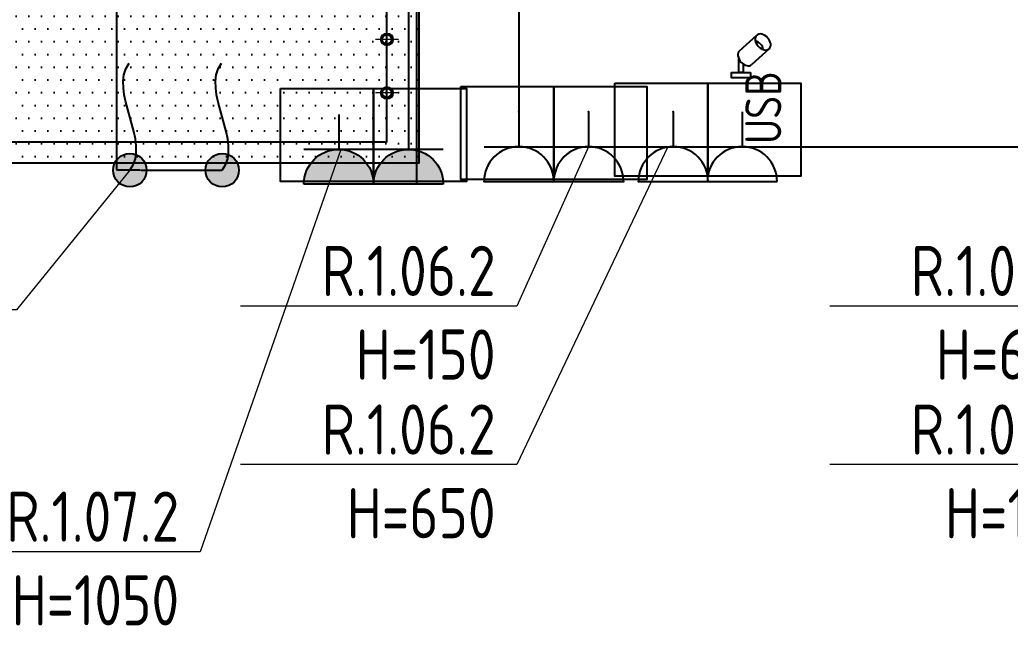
# Model space of a CAD drawing. Header units: millimetres. Extents: x -319117 to 390055, y -324103 to 270462.
# Drawn here: x 11420 to 15121, y 4285 to 6606 of the extents above; entities that cross this region are included whole.
import ezdxf
from ezdxf import colors
from ezdxf.entities.mleader import LeaderData, LeaderLine
from ezdxf.math import Vec2, Vec3

# ---------------------------------------------------------------- set-up
doc = ezdxf.new("R2010")
doc.units = ezdxf.units.MM
doc.linetypes.add('JIS_02_0.7', pattern=[1.35, 0.75, -0.6])
doc.layers.add('0_UNC_2 Розетки. Оборудование', color=7, linetype='Continuous', true_color=0x991b1e)
doc.layers.add('0_UNC_3 Свет. Оборудование', color=7, linetype='Continuous', true_color=0x991b1e)
for name, color, linetype in [('0_UNC_2 Розетки. Трассы', 10, 'Continuous'), ('0_UNC_3 Свет. Трассы', 1, 'Continuous'), ('0_UNC_4 LED. Лента', 6, 'зигзаг'), ('0_UNC_7 ТП. Оборудование', 1, 'Continuous')]:
    doc.layers.add(name, color=color, linetype=linetype)
doc.layers.add('light', color=7, linetype='Continuous', lineweight=25, true_color=0x8710d1)
doc.styles.add('Unecom', font='GOST2304A.ttf', dxfattribs={"height": 2.5})
doc.styles.add('Unecom 2', font='GOST2304A.ttf', dxfattribs={"height": 2})
doc.linetypes.add('зигзаг', pattern='A,0.00254,-5.08,[131,ltypeshp.shx,S=5.08,R=0,X=-5.08,Y=0],-10.16,[131,ltypeshp.shx,S=5.08,R=180,X=5.08,Y=0],-5.08', length=20.32254)

# ---------------------------------------------------------------- blocks, each defined once
blk = doc.blocks.new('влагозащитный встраиваемый CENTERSVET')
at = {"lineweight": 15}
h = blk.add_hatch(color=0, dxfattribs=at)
edge = h.paths.add_edge_path()
edge.add_line((0, 23.64483897085302), (0, 16.0046655817423))
edge.add_arc((0, 0), 16.00466558167708, 90.00000000005937, 180)
edge.add_line((-16.0046655817423, 0), (-23.64483897085302, 0))
edge.add_arc((-0.01351623237133026, 0.01351623237133026), 23.63132660375734, 89.96722896142279, 180.032771038557, ccw=False)
h = blk.add_hatch(color=0, dxfattribs=at)
edge = h.paths.add_edge_path()
edge.add_line((-23.64483897085302, 0), (-16.0046655817423, 0))
edge.add_arc((0, 0), 16.00466558167708, 180, 269.9999999999407)
edge.add_line((0, -16.0046655817423), (0, -23.64483897085302))
edge.add_arc((-0.0135162326041609, -0.0135162326041609), 23.63132660373249, 179.9672289613626, 270.0327710386374, ccw=False)
h = blk.add_hatch(color=0, dxfattribs=at)
edge = h.paths.add_edge_path()
edge.add_line((23.64483897085302, 0), (16.0046655817423, 0))
edge.add_arc((0, 0), 16.00466558167708, 360, 450)
edge.add_line((0, 16.0046655817423), (0, 23.64483897085302))
edge.add_arc((0.01351623237133026, 0.0135162326041609), 23.63132660373249, -0.03277103863752018, 90.03277103863752, ccw=False)
h = blk.add_hatch(color=0, dxfattribs=at)
edge = h.paths.add_edge_path()
edge.add_line((0, -23.64483897085302), (0, -16.0046655817423))
edge.add_arc((0, 0), 16.00466558167708, 270, 360)
edge.add_line((16.0046655817423, 0), (23.64483897085302, 0))
edge.add_arc((0.01351623237133026, -0.0135162326041609), 23.63132660376149, 269.96722896143297, 360.032771038557, ccw=False)
at = {"color": 0, "lineweight": 15}
for p, q in [((0, -42.56071014748886), (0, 42.56071014725603)), ((42.56071014748886, 0), (-42.56071014748886, 0))]:
    blk.add_line(p, q, dxfattribs=at)
for radius in [23.64483897080466, 16.00466558167075]:
    blk.add_circle((0, 0), radius, dxfattribs=at)
blk = doc.blocks.new('Светильник прикроватный')
at = {"layer": 'light', "color": 14}
for p, q in [((-5.750027555506676, 100.2558073140681), (58.81572669744492, 159.2958860567305)), ((105.3613533736207, 108.3940309882164), (40.79559930367395, 49.35395233612508))]:
    blk.add_line(p, q, dxfattribs=at)
blk.add_lwpolyline([(7.753132491838187, 51.99047027295455), (7.753132491838187, 20), (-7.753132491838187, 20), (-7.753132491838187, 70.35701525933109)], dxfattribs=at)
blk.add_lwpolyline([(35, 20), (35, 0), (-35, 0), (-35, 20)], close=True, dxfattribs=at)
for centre, radius, start, end in [((78.32197703421116, 144.3805461218581), 25.38335620771252, 164.3594016025902, 188.7794939205324), ((78.32197703281417, 144.3805461218581), 25.38335622648703, 164.3594018850127, 188.7794941985589), ((70.32313429377973, 146.7114786962047), 17.05249947070769, 132.440355425753, 164.6554710592064), ((70.32313444977626, 146.7114785595331), 17.05249967729853, 132.4403554611966, 164.6554711473964), ((70.32313871243969, 146.7114746551961), 17.05250543517223, 100.2252415468423, 132.4403571962482), ((71.93105539306998, 138.5365425099153), 25.38337281669351, 76.10124958810908, 100.5213419034091), ((65.5138118066825, 118.6886919757817), 46.21470203035425, 42.44038933925463, 74.28868597060065), ((65.5138226468116, 118.6887038308196), 46.21468603038454, 10.59209092803984, 42.44038756056644), ((98.66325751272961, 149.0012132376432), 46.21468609991707, 190.5920907668068, 222.440387323326), ((98.66325751272961, 149.0012132376432), 46.21468612229849, 190.5920908688317, 222.440387486198), ((98.66325767617673, 149.0012140008621), 46.21468666159402, 193.5303842176469, 222.4403880739721), ((40.66048381477594, 95.96236989600584), 44.20309647933133, 12.08012953309747, 72.80065296346392), ((98.66326835285872, 149.0012250926811), 46.21470209987348, 222.4403891810943, 254.288685748876), ((98.66326835285872, 149.0012250926811), 46.21470212228835, 222.4403893003299, 254.2886859151695), ((98.66326760826632, 149.001224861946), 46.21470132021896, 222.4403897346554, 251.3503936164579), ((93.85394563619047, 120.9784383948427), 17.05249962510046, 312.4403560395471, 344.655471667613), ((85.85510312626138, 123.3093709466048), 25.38335613351922, 344.3594019416, 8.779494249525683), ((13.75622287485749, 85.34046744625084), 25.38335623166689, 164.3594018850127, 188.7794942221398), ((34.09750335430726, 89.96113453898579), 46.21468612345654, 190.5920908688317, 222.440387486198), ((5.757380133960396, 87.67139999801293), 17.05249950137347, 132.4403557503718, 164.6554713634097), ((92.24602476740256, 129.1533745583147), 25.38337288142674, 256.1012492584919, 280.5213415776651), ((92.24602476740256, 129.1533745583147), 25.38337290746164, 256.1012495060053, 280.5213418491184), ((93.85394121753052, 120.978442436317), 17.05250556418168, 280.2252418179935, 312.4403574488546), ((93.85394121753052, 120.978442436317), 17.0525055895498, 280.2252421977236, 312.4403578111676), ((34.09751419350505, 89.9611463942565), 46.21470212345395, 222.4403892601744, 254.2886858872281), ((27.68027060804889, 70.11329586035572), 25.38337290823312, 256.1012494510023, 280.5213417948278), ((29.28818705817685, 61.93836373765953), 17.05250559033481, 280.2252421434342, 312.4403578111676)]:
    blk.add_arc(centre, radius, start, end, dxfattribs=at)
blk = doc.blocks.new('*U396')
at = {"color": 0, "linetype": 'ByBlock', "lineweight": -2}
for points in [[(-1.84215211498858, -1.625894769180674), (-1.625894769188389, 1.842152114981771)], [(-0.1081286729000954, -1.734023442081223), (0.1081286729000954, 1.734023442081223)]]:
    blk.add_lwpolyline(points, dxfattribs=at)
at = {"color": 0, "ltscale": 0.4}
blk.add_lwpolyline([(-3.468046884176063, 0.2162573458156201), (-1.734023442086673, 0.1081286729295956)], dxfattribs=at)
at = {"color": 0, "linetype": 'ByBlock', "lineweight": -2}
blk.add_arc((0, 0), 1.737391466426369, 86.43182141538044, 266.4318214153804, dxfattribs=at)
for p in [(0.1081286729000954, 1.734023442081223), (-3.468046884176969, 0.2162573458010964), (-0.1081286729000954, -1.734023442081223)]:
    blk.add_point(p, dxfattribs=at)
at = {"color": 18, "true_color": 0x000000, "style": 'Unecom'}
for tag, p in [('ГРУППА', (-11.5437907410455, 7.179461691881714)), ('НАЗНАЧЕНИЕ', (-11.5437907410455, 4.229539308575264))]:
    blk.add_attdef(tag, p, '', height=2.5, dxfattribs=at)
at = {"layer": 'Defpoints', "style": 'Unecom'}
for tag, p in [('МОДЕЛЬ', (-12.97376436882507, 2.27182249556734)), ('АТРИБУТ', (-12.97376436882507, -0.6780998877391102))]:
    blk.add_attdef(tag, p, '', height=2.5, dxfattribs=at)
blk = doc.blocks.new('_None')
blk = doc.blocks.new('*U407')
at = {"color": 0, "linetype": 'ByBlock', "lineweight": -2}
for points in [[(-1.84215211498858, -1.625894769180674), (-1.625894769188389, 1.842152114981771)], [(-0.1081286729000954, -1.734023442081223), (0.1081286729000954, 1.734023442081223)]]:
    blk.add_lwpolyline(points, dxfattribs=at)
at = {"color": 0, "ltscale": 0.4}
blk.add_lwpolyline([(-3.468046884176063, 0.2162573458156201), (-1.734023442086673, 0.1081286729295956)], dxfattribs=at)
at = {"color": 0, "linetype": 'ByBlock', "lineweight": -2}
blk.add_arc((0, 0), 1.737391466426369, 86.43182141538044, 266.4318214153804, dxfattribs=at)
at = {"color": 0, "ltscale": 0.4, "insert": (-1.802274585379279, 1.166042401046693), "char_height": 1.8, "attachment_point": 4, "rotation": 176.43182141538043, "style": 'Unecom'}
blk.add_mtext_dynamic_manual_height_columns('USB', width=4.747560895103162, gutter_width=12.5, heights=[0], dxfattribs=at)
at = {"color": 18, "true_color": 0x000000, "style": 'Unecom'}
for tag, p in [('ГРУППА', (-11.5437907410455, 7.179461691881714)), ('НАЗНАЧЕНИЕ', (-11.5437907410455, 4.229539308575264))]:
    blk.add_attdef(tag, p, '', height=2.5, dxfattribs=at)
at = {"layer": 'Defpoints', "style": 'Unecom'}
for tag, p in [('МОДЕЛЬ', (-12.97376436882507, 2.27182249556734)), ('АТРИБУТ', (-12.97376436882507, -0.6780998877391102))]:
    blk.add_attdef(tag, p, '', height=2.5, dxfattribs=at)
blk = doc.blocks.new('*U414')
at = {"ltscale": 0.4}
h = blk.add_hatch(color=0, dxfattribs=at)
h.dxf.hatch_style = 1
h.paths.add_polyline_path([(0.1081286729001943, 1.734023442081217, 0.4142135623730951), (-1.734023442081217, 0.1081286729001943), (0, 0)])
h = blk.add_hatch(color=0, dxfattribs=at)
h.dxf.hatch_style = 1
h.paths.add_polyline_path([(0.1081286729001943, 1.734023442081217), (0, 0), (1.734023442081217, -0.1081286729001943, 0.4142135623730949)])
at = {"color": 0, "ltscale": 0.4}
blk.add_lwpolyline([(0.216257345815818, 3.468046884176051), (0.1081286729296946, 1.734023442086667)], dxfattribs=at)
at = {"color": 0, "linetype": 'ByBlock', "lineweight": -2}
for points in [[(-1.625894769180569, 1.842152114988673), (1.842152114981864, 1.625894769188284)], [(-1.734023442081217, 0.1081286729001943), (1.734023442081217, -0.1081286729001943)]]:
    blk.add_lwpolyline(points, dxfattribs=at)
blk.add_arc((0, 0), 1.737391466426369, 356.4318214153772, 176.4318214153771, dxfattribs=at)
at = {"color": 18, "true_color": 0x000000, "style": 'Unecom'}
for tag, p in [('ГРУППА', (-11.5437907410455, 7.179461691881714)), ('НАЗНАЧЕНИЕ', (-11.5437907410455, 4.229539308575264))]:
    blk.add_attdef(tag, p, '', height=2.5, dxfattribs=at)
at = {"layer": 'Defpoints', "style": 'Unecom'}
for tag, p in [('МОДЕЛЬ', (-12.97376436882507, 2.27182249556734)), ('АТРИБУТ', (-12.97376436882507, -0.6780998877391102))]:
    blk.add_attdef(tag, p, '', height=2.5, dxfattribs=at)
blk = doc.blocks.new('*U433')
h = blk.add_hatch()
h.set_pattern_fill('ANGLE', color=0)
h.set_pattern_definition([(0, (-2.567382661588908, 3.856021770835468), (0, 6.985), [5.08, -1.905]), (90, (-2.567382661588908, 3.856021770835468), (-6.985, 4.277078946022131e-16), [5.08, -1.905])])
h.paths.add_polyline_path([(1.25, -1.25, 1), (-1.25, -1.25, 1)])
at = {"linetype": 'ByBlock'}
h = blk.add_hatch(color=0, dxfattribs=at)
h.dxf.hatch_style = 1
h.paths.add_polyline_path([(-1.249977872758307, -1.25743758123434, 1), (1.249977872758308, -1.242562418765662, 1)])
at = {"color": 0, "linetype": 'ByBlock'}
blk.add_circle((3.33066907387547e-16, -1.250000000000001), 1.25, dxfattribs=at)
at = {"color": 0, "linetype": 'ByBlock', "start_tangent": (6.277255031898874, 7.68406410892986), "end_tangent": (7.673305330404444, 10.03052494262533)}
blk.add_spline([(3.33066907387547e-16, -1.250000000000001), (-0.04760051989979819, 6.749858385653165)], degree=3, dxfattribs=at)
blk = doc.blocks.new('02')
at = {"color": 0}
for points in [[(-500, 250), (0, 250), (0, -250), (-500, -250), (-500, 250)], [(0, 250), (500, 250), (500, -250), (0, -250), (0, 250)]]:
    blk.add_lwpolyline(points, dxfattribs=at)

msp = doc.modelspace()

# ---------------------------------------------------------------- hatches: boundary and pattern name
at = {"layer": '0_UNC_7 ТП. Оборудование', "true_color": 0xcd6928}
h = msp.add_hatch(dxfattribs=at)
h.set_pattern_fill('DOTS', color=32, scale=30)
h.set_pattern_definition([(0, (0, 0), (23.8125, 47.625), [0, -47.625])])
h.paths.add_polyline_path([(11034.04456343647, 7856.925748878275), (11034.04456343647, 7111.925748878217), (11564.04456343647, 7111.925748878159), (11564.04456343647, 6801.925748878159), (10864.04456343647, 6801.925748878159), (10864.04456343647, 6071.925748878217), (12912.04456343647, 6071.925748878217), (12912.04456343671, 7856.925748878159)])

# ---------------------------------------------------------------- linework, layer by layer
at = {"layer": '0_UNC_2 Розетки. Трассы', "linetype": 'JIS_02_0.7', "ltscale": 2}
for points in [[(3145.756990217623, 11851.94515763941), (8203.7226375887, 11851.94515763941), (8203.7226375887, 14431.68942662907), (8353.7226375887, 14581.68942662907), (12735.6189009711, 14581.68942662907), (12735.6189009711, 8762.392367032324), (12885.6189009711, 8612.392367032324), (13285.14368815081, 8612.392367032324), (13285.14368815081, 6132.230108860398), (16545.90858200874, 6132.230108860198)], [(3145.756990217623, 11851.94515763941), (8203.7226375887, 11851.94515763941), (8203.7226375887, 14431.68942662907), (8353.7226375887, 14581.68942662907), (12735.6189009711, 14581.68942662907), (12735.6189009711, 9051.471726357902), (12585.6189009711, 8901.471726357902), (12308.10468130287, 8901.471726357902), (12308.10468130505, 7946.621388896199), (12458.10468130505, 7796.621388896199), (12872.34892342007, 7796.621388896199), (12872.34892342007, 6122.230108860462), (12611.74020345282, 6122.230108860365)], [(3145.756990217623, 11851.94515763941), (8203.7226375887, 11851.94515763941), (8203.7226375887, 14431.68942662907), (8353.7226375887, 14581.68942662907), (12735.6189009711, 14581.68942662907), (12735.6189009711, 9051.471726357902), (12585.6189009711, 8901.471726357902), (12308.10468130287, 8901.471726357902), (12308.10468130287, 7796.621388896103), (11931.65419641564, 7796.621388896102), (11781.65419641564, 7646.621388896102), (11781.65419641564, 6045.262378668727), (12176.35400701442, 6044.425748877926)]]:
    msp.add_lwpolyline(points, dxfattribs=at)
at = {"layer": '0_UNC_3 Свет. Трассы'}
msp.add_lwpolyline([(12579.04456343642, 9163.61782498631), (12579.04456343642, 9109.544255043578), (13179.04456343659, 9109.544255043578), (13179.04456343671, 8536.925748878275), (10889.34713541722, 8536.925748878275), (10889.34713541722, 7581.925748878159), (11034.04456343647, 7581.925748878159), (11034.04456343647, 7381.925748878159), (11581.21045214877, 7381.925748878159), (11581.21045214877, 6710.489534810151), (10549.04456343647, 6710.48953481015), (10549.04456343647, 6150.037349132088), (12792.04456343647, 6150.037349132087), (12792.04456343647, 7595.675748878217)], dxfattribs=at)
at = {"layer": '0_UNC_4 LED. Лента', "ltscale": 0.1}
msp.add_lwpolyline([(12904.29456343647, 5991.925748878217), (12904.29456343647, 7936.925748878159)], dxfattribs=at)
at = {"layer": '0_UNC_7 ТП. Оборудование', "color": 32, "true_color": 0xcd6928}
msp.add_lwpolyline([(11034.04456343647, 7856.925748878275), (11034.04456343647, 7111.925748878217), (11564.04456343647, 7111.925748878159), (11564.04456343647, 6801.925748878159), (10864.04456343647, 6801.925748878159), (10864.04456343647, 6071.925748878217), (12912.04456343647, 6071.925748878217), (12912.04456343671, 7856.925748878159)], close=True, dxfattribs=at)

# ---------------------------------------------------------------- block references
at = {"layer": '0_UNC_2 Розетки. Оборудование'}
msp.add_blockref('Светильник прикроватный', (14115.04618842248, 6389.589629301336), dxfattribs=at)
at = {"layer": '0_UNC_2 Розетки. Оборудование', "linetype": 'ByBlock', "xscale": 50, "yscale": 50, "zscale": 50}
for p in [(11831.30771346262, 6106.925748878042), (12176.35400701442, 6106.925748877926)]:
    msp.add_blockref('*U433', p, dxfattribs=at)
at = {"layer": '0_UNC_2 Розетки. Оборудование', "yscale": 75.00000000000004, "zscale": 75.00000000000004}
for name, p, xscale, rotation in [('*U407', (14119.61319704422, 6001.925748878686), 75.00000000000004, 273.5681785846228), ('*U414', (12611.740203455, 5991.925748878388), -75.00000000000006, 356.4318214153772), ('*U414', (12872.34892341851, 5991.925748878388), -75.00000000000006, 356.4318214153772), ('*U396', (13285.14368814863, 6001.925748878324), 75.00000000000004, 273.5681785846228), ('*U396', (13545.75240900639, 6001.925748878342), 75.00000000000004, 273.5681785846228), ('*U396', (13861.98813448757, 6001.925748878342), 75.00000000000004, 273.5681785846228)]:
    msp.add_blockref(name, p, dxfattribs=dict(at, xscale=xscale, rotation=rotation))
at = {"layer": '0_UNC_3 Свет. Оборудование'}
for p in [(12792.04456343647, 6533.175748878391), (12792.04456343647, 6333.175748878275)]:
    msp.add_blockref('влагозащитный встраиваемый CENTERSVET', p, dxfattribs=at)
at = {"layer": 'Defpoints', "color": 3, "xscale": 0.694956586567627, "yscale": 0.694956586567627, "zscale": 0.694956586567627}
for p in [(13991.18269611561, 6195.355292538035), (12742.04456343647, 6175.664895520116), (13415.57747665492, 6183.80386429683)]:
    msp.add_blockref('02', p, dxfattribs=at)

# ---------------------------------------------------------------- leaders
at = {"layer": '0_UNC_2 Розетки. Оборудование'}
ml = msp.add_multileader_mtext('Standard', dxfattribs=at)
ml.set_content('{\\C0;R.1.06.2\\PH=650}', color=7, style='Unecom 2')
ml.set_leader_properties(color=7, linetype='ByLayer', lineweight=13)
ml.set_arrow_properties(name='NONE')
ml.build(insert=Vec2(0, 0))
ml.multileader.update_dxf_attribs({"text_left_attachment_type": 6, "text_right_attachment_type": 6, "text_bottom_attachment_type": 10, "dogleg_length": 1, "arrow_head_size": 0, "scale": 75})
ctx = ml.context
ctx.base_point, ctx.scale, ctx.char_height, ctx.arrow_head_size, ctx.landing_gap_size, ctx.plane_origin = Vec3(12451.22161914788, 4944.227484816606), 75, 187.5, 0, 75, Vec3(8773.400506021662, 5565.919256659293)
ctx.left_attachment, ctx.right_attachment, ctx.top_attachment, ctx.text_align_type = 6, 6, 10, 2
notes = []
notes.append((ctx, [(0, (1, 1, 0), (13277.07741848095, 4944.227484816606), (-1, 0), 3.991968024987727, [(0, [(13842.04715986894, 6131.977507014209)], 0, [])])]))
ctx.mtext.insert, ctx.mtext.width, ctx.mtext.defined_height, ctx.mtext.alignment, ctx.mtext.flow_direction = Vec3(13198.08545045596, 5169.227484816606), 1100.572575859725, 552.1231374384297, 3, 5
ml = msp.add_multileader_mtext('Standard', dxfattribs=at)
ml.set_content('{\\C0;R.1.06.2\\PH=150}', color=7, style='Unecom 2')
ml.set_leader_properties(color=7, linetype='ByLayer', lineweight=13)
ml.set_arrow_properties(name='NONE')
ml.build(insert=Vec2(0, 0))
ml.multileader.update_dxf_attribs({"text_left_attachment_type": 6, "text_right_attachment_type": 6, "text_bottom_attachment_type": 10, "dogleg_length": 1, "arrow_head_size": 0, "scale": 75})
ctx = ml.context
ctx.base_point, ctx.scale, ctx.char_height, ctx.arrow_head_size, ctx.landing_gap_size, ctx.plane_origin = Vec3(14652.81812649791, 4944.22748483714), 75, 187.5, 0, 75, Vec3(11208.54355683399, 5565.919256679827)
ctx.left_attachment, ctx.right_attachment, ctx.top_attachment, ctx.text_align_type = 6, 6, 10, 2
notes.append((ctx, [(0, (1, 1, 0), (15478.67392583097, 4944.22748483714), (-1, 0), 3.991968024987727, [(0, [(16277.19021068126, 6131.977507034742)], 0, [])])]))
ctx.mtext.insert, ctx.mtext.width, ctx.mtext.defined_height, ctx.mtext.alignment, ctx.mtext.flow_direction = Vec3(15399.68195780598, 5169.22748483714), 1100.572575859725, 552.1231374384297, 3, 5
ml = msp.add_multileader_mtext('Standard', dxfattribs=at)
ml.set_content('{\\C0;R.1.07.2\\PH=1050}', color=7, style='Unecom 2')
ml.set_leader_properties(color=7, linetype='ByLayer', lineweight=13)
ml.set_arrow_properties(name='NONE')
ml.build(insert=Vec2(0, 0))
ml.multileader.update_dxf_attribs({"text_left_attachment_type": 6, "text_right_attachment_type": 6, "text_bottom_attachment_type": 10, "dogleg_length": 1, "arrow_head_size": 0, "scale": 75})
ctx = ml.context
ctx.base_point, ctx.scale, ctx.char_height, ctx.arrow_head_size, ctx.landing_gap_size, ctx.plane_origin = Vec3(11268.65554390017, 4618.821959529037), 75, 187.5, 0, 75, Vec3(5855.865430488575, 5551.386936634275)
ctx.left_attachment, ctx.right_attachment, ctx.top_attachment, ctx.text_align_type = 6, 6, 10, 2
notes.append((ctx, [(0, (1, 1, 0), (12094.51134323324, 4618.821959529037), (-1, 0), 3.991968024987727, [(0, [(12619.84985392255, 6121.977507034928)], 0, [])])]))
ctx.mtext.insert, ctx.mtext.width, ctx.mtext.alignment, ctx.mtext.flow_direction = Vec3(12015.51937520825, 4843.821959529037), 770.9302719519474, 3, 5
ml = msp.add_multileader_mtext('Standard', dxfattribs=at)
ml.set_content('{\\C0;R.1.06.2\\PH=150}', color=7, style='Unecom 2')
ml.set_leader_properties(color=7, linetype='ByLayer', lineweight=13)
ml.set_arrow_properties(name='NONE')
ml.build(insert=Vec2(0, 0))
ml.multileader.update_dxf_attribs({"text_left_attachment_type": 6, "text_right_attachment_type": 6, "text_bottom_attachment_type": 10, "dogleg_length": 1, "arrow_head_size": 0, "scale": 75})
ctx = ml.context
ctx.base_point, ctx.scale, ctx.char_height, ctx.arrow_head_size, ctx.landing_gap_size, ctx.plane_origin = Vec3(12451.22161914788, 5536.925748857509), 75, 187.5, 0, 75, Vec3(6804.884962273987, 5565.919256659293)
ctx.left_attachment, ctx.right_attachment, ctx.top_attachment, ctx.text_align_type = 6, 6, 10, 2
notes.append((ctx, [(0, (1, 1, 0), (13277.07741848095, 5536.925748857509), (-1, 0), 3.991968024987727, [(0, [(13545.75240900857, 6132.230108839817)], 0, [])])]))
ctx.mtext.insert, ctx.mtext.width, ctx.mtext.defined_height, ctx.mtext.alignment, ctx.mtext.flow_direction = Vec3(13198.08545045596, 5761.925748857509), 770.9302719519474, 664.8214014790992, 3, 5
ml = msp.add_multileader_mtext('Standard', dxfattribs=at)
ml.set_content('{\\C0;R.1.06.2\\PH=650}', color=7, style='Unecom 2')
ml.set_leader_properties(color=7, linetype='ByLayer', lineweight=13)
ml.set_arrow_properties(name='NONE')
ml.build(insert=Vec2(0, 0))
ml.multileader.update_dxf_attribs({"text_left_attachment_type": 6, "text_right_attachment_type": 6, "text_bottom_attachment_type": 10, "dogleg_length": 1, "arrow_head_size": 0, "scale": 75})
ctx = ml.context
ctx.base_point, ctx.scale, ctx.char_height, ctx.arrow_head_size, ctx.landing_gap_size, ctx.plane_origin = Vec3(14652.81812649791, 5536.925748878042), 75, 187.5, 0, 75, Vec3(9240.02801308631, 5565.919256679827)
ctx.left_attachment, ctx.right_attachment, ctx.top_attachment, ctx.text_align_type = 6, 6, 10, 2
notes.append((ctx, [(0, (1, 1, 0), (15478.67392583097, 5536.925748878042), (-1, 0), 3.991968024987727, [(0, [(15980.89545982089, 6132.230108860351)], 0, [])])]))
ctx.mtext.insert, ctx.mtext.width, ctx.mtext.defined_height, ctx.mtext.alignment, ctx.mtext.flow_direction = Vec3(15399.68195780598, 5761.925748878042), 770.9302719519474, 664.8214014790992, 3, 5
ml = msp.add_multileader_mtext('Standard', dxfattribs=at)
ml.set_content('{\\C0;R.1.07.3\\Pполотенцесушители\\PH=300}', color=7, style='Unecom 2')
ml.set_leader_properties(color=7, linetype='ByLayer', lineweight=13)
ml.set_arrow_properties(name='NONE')
ml.build(insert=Vec2(0, 0))
ml.multileader.update_dxf_attribs({"text_left_attachment_type": 6, "text_right_attachment_type": 6, "text_bottom_attachment_type": 10, "dogleg_length": 1, "arrow_head_size": 0, "scale": 75})
ctx = ml.context
ctx.base_point, ctx.scale, ctx.char_height, ctx.arrow_head_size, ctx.landing_gap_size, ctx.plane_origin = Vec3(9323.83632297775, 5522.393428832491), 75, 187.5, 0, 75, Vec3(5448.546209566153, 5551.386936634275)
ctx.left_attachment, ctx.right_attachment, ctx.top_attachment, ctx.text_align_type = 6, 6, 10, 2
notes.append((ctx, [(0, (1, 1, 0), (11407.77825526292, 5522.393428832491), (-1, 0), 3.991968024987727, [(1, [(11831.30771346262, 6044.425748878042)], 0, [])])]))
ctx.mtext.insert, ctx.mtext.width, ctx.mtext.defined_height, ctx.mtext.alignment, ctx.mtext.flow_direction = Vec3(11328.78628723794, 5747.393428832491), 770.9302719519474, 664.8214014790992, 3, 5
for ctx, leaders in notes:
    for number, flags, end, landing, length, lines in leaders:
        leader = LeaderData()
        leader.index, (leader.has_last_leader_line, leader.has_dogleg_vector, leader.attachment_direction) = number, flags
        leader.last_leader_point, leader.dogleg_vector, leader.dogleg_length = Vec3(end), Vec3(landing), length
        for number, points, colour, breaks in lines:
            line = LeaderLine()
            line.index, line.vertices, line.color, line.breaks = number, Vec3.list(points), colors.encode_raw_color(colour), breaks
            leader.lines.append(line)
        ctx.leaders.append(leader)

doc.saveas('drawing.dxf')
